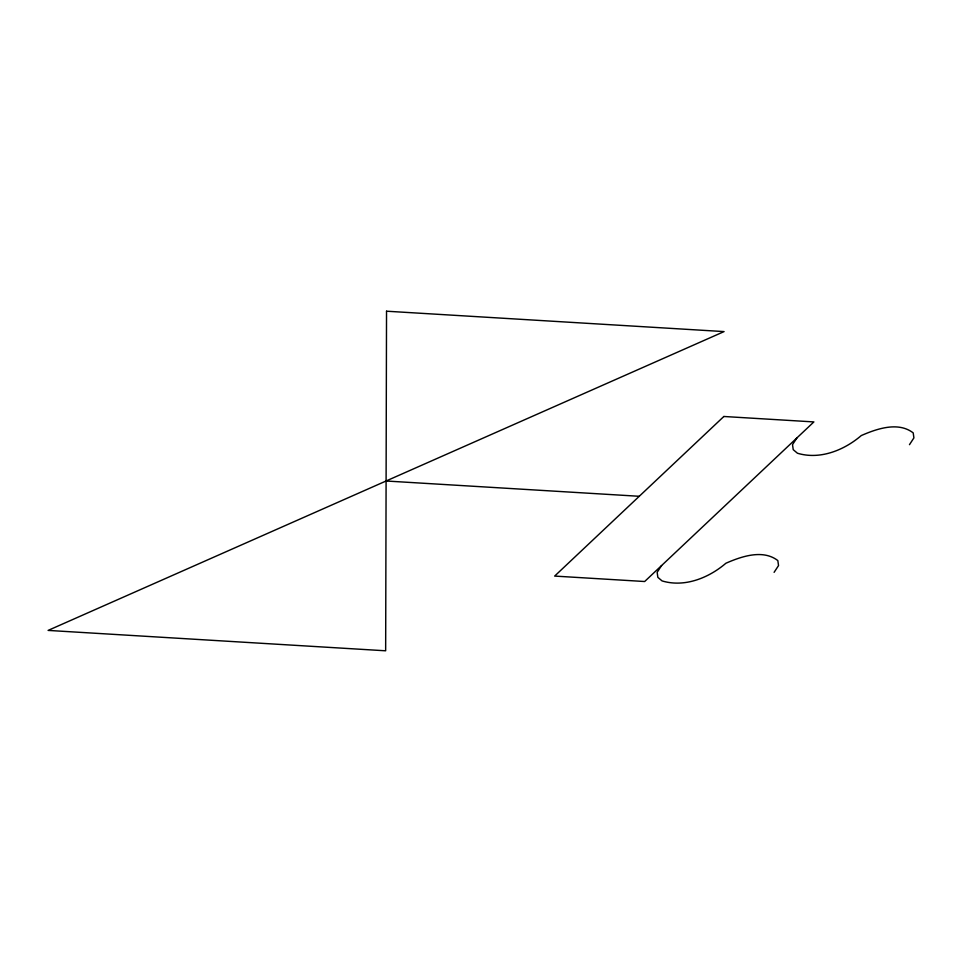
<?xml version="1.0" encoding="UTF-8"?>
<svg xmlns="http://www.w3.org/2000/svg" width="962" height="962" viewBox="0 0 962 962"><rect width="100%" height="100%" fill="white"/><g stroke="black" fill="none" stroke-linecap="round" stroke-linejoin="round"><path stroke-width="1.44" d="M661.579 565.56L657.154 572.318L657.852 577.344L662.072 580.916C684.595 587.698 708.741 577.946 725.901 563.239C741.486 556.433 762.866 549.037 777.825 560.569L778.535 565.584L774.097 572.342M796.957 437.878L792.52 444.648L793.229 449.663L797.438 453.234C819.961 460.016 844.107 450.264 861.279 435.558C876.851 428.751 898.231 421.356 913.203 432.888L913.9 437.902L909.475 444.672M386.087 481L639.249 496.284M386.532 311.207L385.654 650.793L48.1 630.411L724.073 331.589L386.532 311.207M723.857 416.486L554.653 576.082L644.66 581.517L813.876 421.921L723.857 416.486"/></g></svg>
